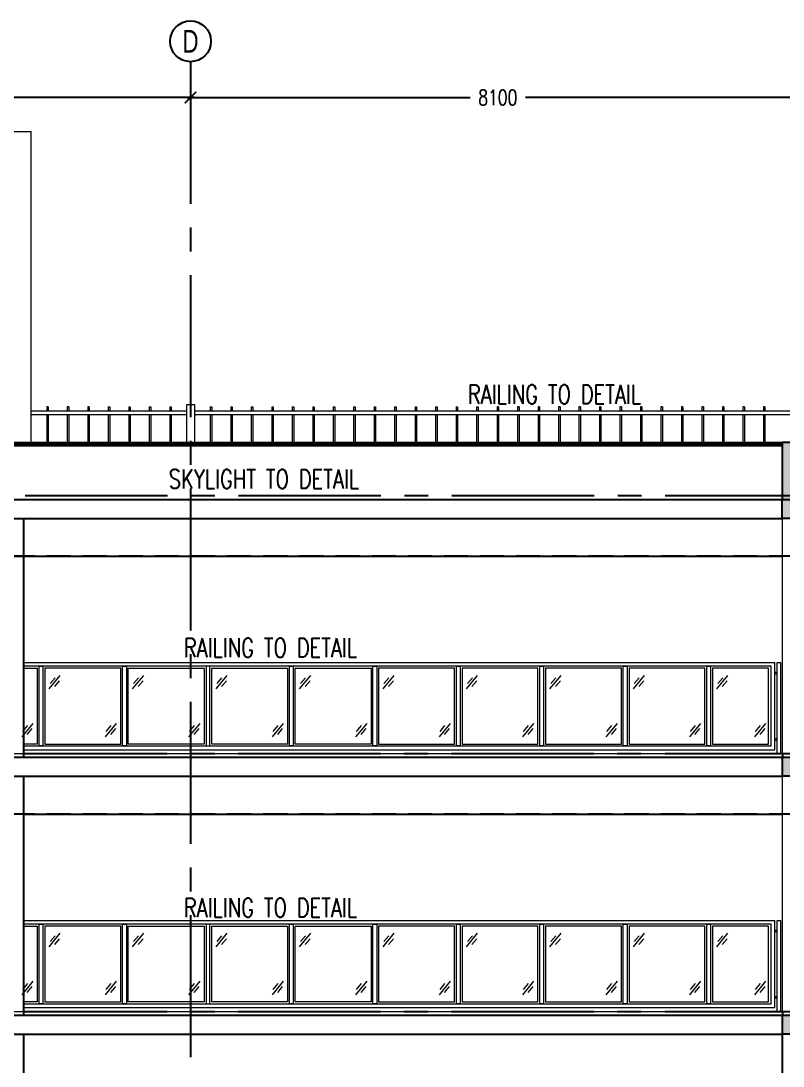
# Model space of a CAD drawing. Extents: x -3644356 to -3532817, y -18707075 to -18638610.
# Drawn here: x -3600963 to -3590917, y -18687354 to -18673575 of the extents above; entities that cross this region are included whole.
import ezdxf
from ezdxf.enums import TextEntityAlignment as Align

# ---------------------------------------------------------------- set-up
doc = ezdxf.new("R2010")
doc.units = 0
doc.header["$LTSCALE"] = 0.5
doc.header["$PDMODE"] = 3
for name, pattern in [('CENTER2', [1.125, 0.75, -0.125, 0.125, -0.125]), ('CONTINULUS', [0]), ('DASHED', [19.05, 12.7, -6.35])]:
    doc.linetypes.add(name, pattern=pattern)
for name, color, linetype, lineweight in [('A- GLAZING', 5, 'Continuous', 9), ('A-ELE 04', 6, 'Continuous', 9), ('A-ELE 07', 8, 'Continuous', 9), ('A-PARAPET WALL', 4, 'Continuous', 25), ('A-RAILING', 3, 'Continuous', 9)]:
    doc.layers.add(name, color=color, linetype=linetype, lineweight=lineweight)
for name, color, linetype in [('A-BEAM AND SLAB', 7, 'Continuous'), ('A-BEAM HATCH', 252, 'Continuous'), ('A-DIMS', 1, 'Continuous'), ('A-ELE 02', 4, 'Continuous'), ('A-GRIDTXT', 1, 'Continuous'), ('A-PODIUM LYT ARCH', 85, 'Continuous'), ('A-SETBACK', 2, 'DASHED'), ('A-SLABS', 1, 'Continuous'), ('A-TXTROOM', 3, 'Continuous'), ('S-GRID', 252, 'CENTER2')]:
    doc.layers.add(name, color=color, linetype=linetype)
doc.styles.add('ARIAL-GRID', font='arial.ttf', dxfattribs={"width": 0.7, "height": 15})
doc.styles.add('ROMANS', font='romans.shx', dxfattribs={"width": 0.75})
doc.dimstyles.new('DIMM-100', dxfattribs={"dimscale": 100, "dimtxt": 2, "dimasz": 1.5, "dimexe": 1, "dimexo": 0, "dimgap": 1, "dimtad": 0, "dimdec": 0, "dimzin": 0, "dimdsep": 46, "dimtxsty": 'ROMANS', "dimblk": 'ARCHTICK', "dimcen": 1.5, "dimdle": 0.5, "dimclrd": 8, "dimclre": 8, "dimclrt": 4, "dimazin": 0, "dimtfac": 1, "dimtdec": 0, "dimtix": 1, "dimtofl": 0, "dimtmove": 2, "dimatfit": 3, "dimldrblk": 'DOT', "dimfxl": 0, "dimtolj": 1, "dimtzin": 0, "dimarcsym": 0})

# ---------------------------------------------------------------- blocks, each defined once
blk = doc.blocks.new('GRNO')
at = {"layer": 'A-GRIDTXT', "color": 8}
blk.add_circle((0, 0), 450, dxfattribs=at)
at = {"layer": 'A-GRIDTXT', "style": 'ARIAL-GRID', "width": 0.7}
blk.add_attdef('01', text='', height=350, dxfattribs=at).set_placement((0, 0), align=Align.MIDDLE_CENTER)
blk = doc.blocks.new('_ArchTick')
at = {"color": 0, "linetype": 'ByBlock', "const_width": 0.15}
blk.add_lwpolyline([(-0.5, -0.5), (0.5, 0.5)], dxfattribs=at)
blk = doc.blocks.new('*D126')
at = {"layer": 'A-BEAM AND SLAB', "color": 8, "lineweight": -2, "transparency": 16777216}
for p, q in [((-3606827, -18674399), (-3606827, -18674685)), ((-3598727, -18674353), (-3598727, -18674685))]:
    blk.add_line(p, q, dxfattribs=at)
at = {"layer": 'A-BEAM AND SLAB', "color": 8, "linetype": 'CONTINULUS', "lineweight": -2, "transparency": 16777216}
for p, q in [((-3606877, -18674585), (-3603141, -18674585)), ((-3598677, -18674585), (-3602413, -18674585))]:
    blk.add_line(p, q, dxfattribs=at)
at = {"layer": 'Defpoints', "color": 0, "transparency": 16777216}
for p in [(-3606827, -18674399), (-3598727, -18674353), (-3598727, -18674585)]:
    blk.add_point(p, dxfattribs=at)
at = {"layer": 'A-BEAM AND SLAB', "color": 8, "lineweight": -2, "transparency": 16777216, "xscale": 150, "yscale": 150, "zscale": 150, "rotation": 180}
blk.add_blockref('_ArchTick', (-3606827, -18674585), dxfattribs=at)
at = {"layer": 'A-BEAM AND SLAB', "color": 8, "lineweight": -2, "transparency": 16777216, "xscale": 150, "yscale": 150, "zscale": 150}
blk.add_blockref('_ArchTick', (-3598727, -18674585), dxfattribs=at)
at = {"layer": 'A-BEAM AND SLAB', "color": 4, "transparency": 16777216, "insert": (-3602777, -18674585), "char_height": 200, "attachment_point": 5, "style": 'ROMANS'}
blk.add_mtext('\\A1;8100', dxfattribs=at)
blk = doc.blocks.new('_Dot')
at = {"color": 0, "linetype": 'ByBlock', "lineweight": -2}
blk.add_line((-0.5, 0), (-1, 0), dxfattribs=at)
at = {"color": 0, "linetype": 'ByBlock', "const_width": 0.5}
blk.add_lwpolyline([(-0.25, 0, 1), (0.25, 0, 1)], format="xyb", close=True, dxfattribs=at)
blk = doc.blocks.new('*D127')
at = {"layer": 'A-BEAM AND SLAB', "color": 8, "lineweight": -2, "transparency": 16777216}
for p, q in [((-3598727, -18674399), (-3598727, -18674685)), ((-3590627, -18674353), (-3590627, -18674685))]:
    blk.add_line(p, q, dxfattribs=at)
at = {"layer": 'A-BEAM AND SLAB', "color": 8, "linetype": 'CONTINULUS', "lineweight": -2, "transparency": 16777216}
for p, q in [((-3598777, -18674585), (-3595041, -18674585)), ((-3590577, -18674585), (-3594313, -18674585))]:
    blk.add_line(p, q, dxfattribs=at)
at = {"layer": 'Defpoints', "color": 0, "transparency": 16777216}
for p in [(-3598727, -18674399), (-3590627, -18674353), (-3590627, -18674585)]:
    blk.add_point(p, dxfattribs=at)
at = {"layer": 'A-BEAM AND SLAB', "color": 8, "lineweight": -2, "transparency": 16777216, "xscale": 150, "yscale": 150, "zscale": 150, "rotation": 180}
blk.add_blockref('_ArchTick', (-3598727, -18674585), dxfattribs=at)
at = {"layer": 'A-BEAM AND SLAB', "color": 8, "lineweight": -2, "transparency": 16777216, "xscale": 150, "yscale": 150, "zscale": 150}
blk.add_blockref('_ArchTick', (-3590627, -18674585), dxfattribs=at)
at = {"layer": 'A-BEAM AND SLAB', "color": 4, "transparency": 16777216, "insert": (-3594677, -18674585), "char_height": 200, "attachment_point": 5, "style": 'ROMANS'}
blk.add_mtext('\\A1;8100', dxfattribs=at)

msp = doc.modelspace()

# ---------------------------------------------------------------- hatches: boundary and pattern name
at = {"layer": 'A-BEAM HATCH'}
h = msp.add_hatch(color=256, dxfattribs=at)
h.dxf.hatch_style = 1
h.paths.add_polyline_path([(-3590727.1, -18679133.7), (-3590927.1, -18679133.7), (-3590927.1, -18679883.7), (-3590727.1, -18679883.7)])
h = msp.add_hatch(color=256, dxfattribs=at)
h.dxf.hatch_style = 1
h.paths.add_polyline_path([(-3623677.1, -18679883.7), (-3623877.1, -18679883.7), (-3623877.1, -18680133.7), (-3623677.1, -18680133.7)], flags=17)
h.paths.add_polyline_path([(-3608527.1, -18680133.7), (-3608727.1, -18680133.7), (-3608727.1, -18679883.7), (-3614627.1, -18679883.7), (-3614627.1, -18680133.7), (-3614827.1, -18680133.7), (-3614827.1, -18679883.7), (-3623677.1, -18679883.7), (-3623677.1, -18680133.7), (-3623877.1, -18680133.7), (-3623877.1, -18680633.7), (-3623677.1, -18680633.7), (-3623677.1, -18680133.7), (-3614827.1, -18680133.7), (-3614627.1, -18680133.7), (-3608727.1, -18680133.7)])
h.paths.add_polyline_path([(-3614627.1, -18679883.7), (-3614827.1, -18679883.7), (-3614827.1, -18680133.7), (-3614627.1, -18680133.7)], flags=17)
h.paths.add_polyline_path([(-3603112.1, -18679883.7), (-3608727.1, -18679883.7), (-3608727.1, -18680133.7), (-3603112.1, -18680133.7)])
h.paths.add_polyline_path([(-3603312.1, -18680133.7), (-3603512.1, -18680133.7), (-3603512.1, -18680633.7), (-3603312.1, -18680633.7)])
h.paths.add_polyline_path([(-3590526.2, -18680385.3), (-3590726.2, -18680385.3), (-3590726.2, -18680633.7), (-3590526.2, -18680633.7)])
h.paths.add_polyline_path([(-3584327.1, -18679883.7), (-3587127.1, -18679883.7), (-3587127.1, -18680133.7), (-3584327.1, -18680133.7)])
h.paths.add_polyline_path([(-3589127.1, -18680383.7), (-3589127.1, -18680133.7), (-3587127.1, -18680133.7), (-3587127.1, -18679883.7), (-3590927.1, -18679883.7), (-3590927.1, -18680133.7), (-3590726.2, -18680133.7), (-3590726.2, -18680383.7)])
h.paths.add_polyline_path([(-3586127.1, -18680133.7), (-3586127.1, -18680383.7), (-3584327.1, -18680383.7), (-3584327.1, -18680133.7)])
h = msp.add_hatch(color=256, dxfattribs=at)
h.dxf.hatch_style = 1
h.paths.add_polyline_path([(-3623677.1, -18683283.8), (-3623877.1, -18683283.8), (-3623877.1, -18683533.8), (-3623677.1, -18683533.8)], flags=17)
h.paths.add_polyline_path([(-3608527.1, -18683533.8), (-3608727.1, -18683533.8), (-3608727.1, -18683283.8), (-3614627.1, -18683283.8), (-3614627.1, -18683533.8), (-3614827.1, -18683533.8), (-3614827.1, -18683283.8), (-3623677.1, -18683283.8), (-3623677.1, -18683533.8), (-3623877.1, -18683533.8), (-3623877.1, -18684033.8), (-3623677.1, -18684033.8), (-3623677.1, -18683533.8), (-3614827.1, -18683533.8), (-3614627.1, -18683533.8), (-3608727.1, -18683533.8)])
h.paths.add_polyline_path([(-3614627.1, -18683283.8), (-3614827.1, -18683283.8), (-3614827.1, -18683533.8), (-3614627.1, -18683533.8)], flags=17)
h.paths.add_polyline_path([(-3603112.1, -18683283.8), (-3608727.1, -18683283.8), (-3608727.1, -18683533.8), (-3603112.1, -18683533.8)])
h.paths.add_polyline_path([(-3603312.1, -18683533.8), (-3603512.1, -18683533.8), (-3603512.1, -18684033.8), (-3603312.1, -18684033.8)])
h.paths.add_polyline_path([(-3590526.2, -18683785.4), (-3590726.2, -18683785.4), (-3590726.2, -18684033.8), (-3590526.2, -18684033.8)])
h.paths.add_polyline_path([(-3584327.1, -18683283.8), (-3587127.1, -18683283.8), (-3587127.1, -18683533.8), (-3584327.1, -18683533.8)])
h.paths.add_polyline_path([(-3589127.1, -18683783.8), (-3589127.1, -18683533.8), (-3587127.1, -18683533.8), (-3587127.1, -18683283.8), (-3590926.7, -18683283.8), (-3590926.7, -18683533.8), (-3590726.2, -18683533.8), (-3590726.2, -18683783.8)])
h.paths.add_polyline_path([(-3586127.1, -18683533.8), (-3586127.1, -18683783.8), (-3584327.1, -18683783.8), (-3584327.1, -18683533.8)])
h = msp.add_hatch(color=256, dxfattribs=at)
h.dxf.hatch_style = 1
h.paths.add_polyline_path([(-3623677.1, -18686683.8), (-3623877.1, -18686683.8), (-3623877.1, -18686933.8), (-3623677.1, -18686933.8)], flags=17)
h.paths.add_polyline_path([(-3608527.1, -18686933.8), (-3608727.1, -18686933.8), (-3608727.1, -18686683.8), (-3614627.1, -18686683.8), (-3614627.1, -18686933.8), (-3614827.1, -18686933.8), (-3614827.1, -18686683.8), (-3623677.1, -18686683.8), (-3623677.1, -18686933.8), (-3623877.1, -18686933.8), (-3623877.1, -18687433.8), (-3623677.1, -18687433.8), (-3623677.1, -18686933.8), (-3614827.1, -18686933.8), (-3614627.1, -18686933.8), (-3608727.1, -18686933.8), (-3608727.1, -18687283.8), (-3608527.1, -18687283.8)])
h.paths.add_polyline_path([(-3614627.1, -18686683.8), (-3614827.1, -18686683.8), (-3614827.1, -18686933.8), (-3614627.1, -18686933.8)], flags=17)
h.paths.add_polyline_path([(-3603112.1, -18686683.8), (-3608727.1, -18686683.8), (-3608727.1, -18686933.8), (-3603112.1, -18686933.8)])
h.paths.add_polyline_path([(-3603312.1, -18686933.8), (-3603512.1, -18686933.8), (-3603512.1, -18687433.8), (-3603312.1, -18687433.8)])
h.paths.add_polyline_path([(-3590526.2, -18687185.4), (-3590726.2, -18687185.4), (-3590726.2, -18687433.8), (-3590526.2, -18687433.8)])
h.paths.add_polyline_path([(-3584327.1, -18686683.8), (-3587127.1, -18686683.8), (-3587127.1, -18686933.8), (-3584327.1, -18686933.8)])
h.paths.add_polyline_path([(-3589127.1, -18687183.8), (-3589127.1, -18686933.8), (-3587127.1, -18686933.8), (-3587127.1, -18686683.8), (-3590926.7, -18686683.8), (-3590926.7, -18686933.8), (-3590726.2, -18686933.8), (-3590726.2, -18687183.8)])
h.paths.add_polyline_path([(-3586927.1, -18686933.8), (-3586927.1, -18687283.8), (-3584327.1, -18687283.8), (-3584327.1, -18686933.8)])

# ---------------------------------------------------------------- linework, layer by layer
at = {"layer": 'A- GLAZING'}
msp.add_line((-3603112.1, -18679153.7), (-3590927.1, -18679153.7), dxfattribs=at)
for points in [[(-3590926.7, -18683233.8), (-3590926.7, -18680133.8)], [(-3590926.7, -18686633.8), (-3590926.7, -18683533.8)]]:
    msp.add_lwpolyline(points, dxfattribs=at)
at = {"layer": 'A-BEAM AND SLAB'}
for points in [[(-3590727.1, -18679883.7), (-3590727.1, -18679133.7), (-3590927.1, -18679133.7), (-3590927.1, -18679883.7)], [(-3590726.2, -18680133.7), (-3590927.1, -18680133.7), (-3590927.1, -18679883.7), (-3584327.1, -18679883.7), (-3584327.1, -18680633.7), (-3584527.1, -18680633.7), (-3584527.1, -18680383.7)], [(-3590726.2, -18683533.8), (-3590926.7, -18683533.8), (-3590926.7, -18683283.8), (-3584327.1, -18683283.8), (-3584327.1, -18684033.8), (-3584527.1, -18684033.8), (-3584527.1, -18683783.8)], [(-3590726.2, -18686933.8), (-3590926.7, -18686933.8), (-3590926.7, -18686683.8), (-3584327.1, -18686683.8), (-3584327.1, -18687283.8), (-3584527.1, -18687283.8), (-3584527.1, -18687283.8)]]:
    msp.add_lwpolyline(points, dxfattribs=at)
at = {"layer": 'A-DIMS'}
for p, q in [((-3603112.1, -18679883.7), (-3590927.1, -18679883.7)), ((-3603112.1, -18680133.7), (-3590927.1, -18680133.7)), ((-3603312.1, -18680633.7), (-3590926.7, -18680633.7)), ((-3603112.1, -18683283.8), (-3590926.7, -18683283.8)), ((-3603112.1, -18683533.8), (-3590926.7, -18683533.8)), ((-3600927.1, -18684033.8), (-3590926.7, -18684033.8)), ((-3603112.1, -18686683.8), (-3590926.7, -18686683.8)), ((-3603112.1, -18686933.8), (-3590926.7, -18686933.8))]:
    msp.add_line(p, q, dxfattribs=at)
at = {"layer": 'A-ELE 02'}
for points in [[(-3600927.1, -18680133.8), (-3600927.1, -18683283.8)], [(-3600927.1, -18683533.8), (-3600927.1, -18686683.8)], [(-3590926.7, -18690433.8), (-3590926.7, -18686683.8)], [(-3600927.1, -18686933.8), (-3600927.1, -18690483.8)]]:
    msp.add_lwpolyline(points, dxfattribs=at)
at = {"layer": 'A-ELE 04'}
for p in [(-3604326.8, -18675033.7), (-3600827.1, -18679133.7)]:
    msp.add_line(p, (-3600827.1, -18675033.7), dxfattribs=at)
at = {"layer": 'A-ELE 07'}
for p, q in [((-3600590.3, -18682381.5), (-3600443.6, -18682204)), ((-3600578.2, -18682312.6), (-3600512.6, -18682235)), ((-3599490.3, -18682381.5), (-3599343.6, -18682204)), ((-3599478.2, -18682312.6), (-3599412.6, -18682235)), ((-3598390.3, -18682381.5), (-3598243.6, -18682204)), ((-3598378.2, -18682312.6), (-3598312.6, -18682235)), ((-3597290.3, -18682381.5), (-3597143.6, -18682204)), ((-3597278.2, -18682312.6), (-3597212.6, -18682235)), ((-3596190.3, -18682381.5), (-3596043.6, -18682204)), ((-3596178.2, -18682312.6), (-3596112.6, -18682235)), ((-3595090.3, -18682381.5), (-3594943.6, -18682204)), ((-3595078.2, -18682312.6), (-3595012.6, -18682235)), ((-3593990.3, -18682381.5), (-3593843.6, -18682204)), ((-3593978.2, -18682312.6), (-3593912.6, -18682235)), ((-3592890.3, -18682381.5), (-3592743.6, -18682204)), ((-3592878.2, -18682312.6), (-3592812.6, -18682235)), ((-3591790.3, -18682381.5), (-3591643.6, -18682204)), ((-3591778.2, -18682312.6), (-3591712.6, -18682235)), ((-3600517.8, -18682352.2), (-3600452.3, -18682274.6)), ((-3599417.8, -18682352.2), (-3599352.3, -18682274.6)), ((-3598317.8, -18682352.2), (-3598252.3, -18682274.6)), ((-3597217.8, -18682352.2), (-3597152.3, -18682274.6)), ((-3596117.8, -18682352.2), (-3596052.3, -18682274.6)), ((-3595017.8, -18682352.2), (-3594952.3, -18682274.6)), ((-3593917.8, -18682352.2), (-3593852.3, -18682274.6)), ((-3592817.8, -18682352.2), (-3592752.3, -18682274.6)), ((-3591717.8, -18682352.2), (-3591652.3, -18682274.6)), ((-3600805.3, -18682836.1), (-3600951.9, -18683013.6)), ((-3600877.8, -18682865.4), (-3600943.3, -18682943)), ((-3600817.4, -18682905), (-3600882.9, -18682982.6)), ((-3599705.3, -18682836.1), (-3599851.9, -18683013.6)), ((-3599777.8, -18682865.4), (-3599843.3, -18682943)), ((-3599717.4, -18682905), (-3599782.9, -18682982.6)), ((-3598605.3, -18682836.1), (-3598751.9, -18683013.6)), ((-3598677.8, -18682865.4), (-3598743.3, -18682943)), ((-3598617.4, -18682905), (-3598682.9, -18682982.6)), ((-3597505.3, -18682836.1), (-3597651.9, -18683013.6)), ((-3597577.8, -18682865.4), (-3597643.3, -18682943)), ((-3597517.4, -18682905), (-3597582.9, -18682982.6)), ((-3596405.3, -18682836.1), (-3596551.9, -18683013.6)), ((-3596477.8, -18682865.4), (-3596543.3, -18682943)), ((-3596417.4, -18682905), (-3596482.9, -18682982.6)), ((-3595305.3, -18682836.1), (-3595451.9, -18683013.6)), ((-3595377.8, -18682865.4), (-3595443.3, -18682943)), ((-3595317.4, -18682905), (-3595382.9, -18682982.6)), ((-3594205.3, -18682836.1), (-3594351.9, -18683013.6)), ((-3594277.8, -18682865.4), (-3594343.3, -18682943)), ((-3594217.4, -18682905), (-3594282.9, -18682982.6)), ((-3593105.3, -18682836.1), (-3593251.9, -18683013.6)), ((-3593177.8, -18682865.4), (-3593243.3, -18682943)), ((-3593117.4, -18682905), (-3593182.9, -18682982.6)), ((-3592005.3, -18682836.1), (-3592151.9, -18683013.6)), ((-3592077.8, -18682865.4), (-3592143.3, -18682943)), ((-3592017.4, -18682905), (-3592082.9, -18682982.6)), ((-3591147.1, -18682836.1), (-3591293.8, -18683013.6)), ((-3591219.6, -18682865.4), (-3591285.1, -18682943)), ((-3591159.2, -18682905), (-3591224.8, -18682982.6)), ((-3603112.1, -18683233.8), (-3590926.7, -18683233.8)), ((-3600590.3, -18685781.5), (-3600443.6, -18685604)), ((-3600578.2, -18685712.6), (-3600512.6, -18685635)), ((-3600517.8, -18685752.2), (-3600452.3, -18685674.6)), ((-3599490.3, -18685781.5), (-3599343.6, -18685604)), ((-3599478.2, -18685712.6), (-3599412.6, -18685635)), ((-3599417.8, -18685752.2), (-3599352.3, -18685674.6)), ((-3598390.3, -18685781.5), (-3598243.6, -18685604)), ((-3598378.2, -18685712.6), (-3598312.6, -18685635)), ((-3598317.8, -18685752.2), (-3598252.3, -18685674.6)), ((-3597290.3, -18685781.5), (-3597143.6, -18685604)), ((-3597278.2, -18685712.6), (-3597212.6, -18685635)), ((-3597217.8, -18685752.2), (-3597152.3, -18685674.6)), ((-3596190.3, -18685781.5), (-3596043.6, -18685604)), ((-3596178.2, -18685712.6), (-3596112.6, -18685635)), ((-3596117.8, -18685752.2), (-3596052.3, -18685674.6)), ((-3595090.3, -18685781.5), (-3594943.6, -18685604)), ((-3595078.2, -18685712.6), (-3595012.6, -18685635)), ((-3595017.8, -18685752.2), (-3594952.3, -18685674.6)), ((-3593990.3, -18685781.5), (-3593843.6, -18685604)), ((-3593978.2, -18685712.6), (-3593912.6, -18685635)), ((-3593917.8, -18685752.2), (-3593852.3, -18685674.6)), ((-3592890.3, -18685781.5), (-3592743.6, -18685604)), ((-3592878.2, -18685712.6), (-3592812.6, -18685635)), ((-3592817.8, -18685752.2), (-3592752.3, -18685674.6)), ((-3591790.3, -18685781.5), (-3591643.6, -18685604)), ((-3591778.2, -18685712.6), (-3591712.6, -18685635)), ((-3591717.8, -18685752.2), (-3591652.3, -18685674.6)), ((-3600805.3, -18686236.1), (-3600951.9, -18686413.6)), ((-3599705.3, -18686236.1), (-3599851.9, -18686413.6)), ((-3598605.3, -18686236.1), (-3598751.9, -18686413.6)), ((-3597505.3, -18686236.1), (-3597651.9, -18686413.6)), ((-3596405.3, -18686236.1), (-3596551.9, -18686413.6)), ((-3595305.3, -18686236.1), (-3595451.9, -18686413.6)), ((-3594205.3, -18686236.1), (-3594351.9, -18686413.6)), ((-3593105.3, -18686236.1), (-3593251.9, -18686413.6)), ((-3592005.3, -18686236.1), (-3592151.9, -18686413.6)), ((-3591147.1, -18686236.1), (-3591293.8, -18686413.6)), ((-3600877.8, -18686265.4), (-3600943.3, -18686343)), ((-3600817.4, -18686305), (-3600882.9, -18686382.6)), ((-3599777.8, -18686265.4), (-3599843.3, -18686343)), ((-3599717.4, -18686305), (-3599782.9, -18686382.6)), ((-3598677.8, -18686265.4), (-3598743.3, -18686343)), ((-3598617.4, -18686305), (-3598682.9, -18686382.6)), ((-3597577.8, -18686265.4), (-3597643.3, -18686343)), ((-3597517.4, -18686305), (-3597582.9, -18686382.6)), ((-3596477.8, -18686265.4), (-3596543.3, -18686343)), ((-3596417.4, -18686305), (-3596482.9, -18686382.6)), ((-3595377.8, -18686265.4), (-3595443.3, -18686343)), ((-3595317.4, -18686305), (-3595382.9, -18686382.6)), ((-3594277.8, -18686265.4), (-3594343.3, -18686343)), ((-3594217.4, -18686305), (-3594282.9, -18686382.6)), ((-3593177.8, -18686265.4), (-3593243.3, -18686343)), ((-3593117.4, -18686305), (-3593182.9, -18686382.6)), ((-3592077.8, -18686265.4), (-3592143.3, -18686343)), ((-3592017.4, -18686305), (-3592082.9, -18686382.6)), ((-3591219.6, -18686265.4), (-3591285.1, -18686343)), ((-3591159.2, -18686305), (-3591224.8, -18686382.6)), ((-3603112.1, -18686633.8), (-3590926.7, -18686633.8))]:
    msp.add_line(p, q, dxfattribs=at)
for points in [[(-3600927.1, -18682108.8), (-3600747.8, -18682108.8), (-3600747.8, -18683108.8), (-3600927.1, -18683108.8)], [(-3600927.1, -18685508.8), (-3600747.8, -18685508.8), (-3600747.8, -18686508.8), (-3600927.1, -18686508.8)]]:
    msp.add_lwpolyline(points, dxfattribs=at)
for points in [[(-3600647.8, -18683108.8), (-3599647.8, -18683108.8), (-3599647.8, -18682108.8), (-3600647.8, -18682108.8)], [(-3598547.8, -18683108.8), (-3599547.8, -18683108.8), (-3599547.8, -18682108.8), (-3598547.8, -18682108.8)], [(-3597447.8, -18683108.8), (-3598447.8, -18683108.8), (-3598447.8, -18682108.8), (-3597447.8, -18682108.8)], [(-3596347.8, -18683108.8), (-3597347.8, -18683108.8), (-3597347.8, -18682108.8), (-3596347.8, -18682108.8)], [(-3596247.8, -18683108.8), (-3595247.8, -18683108.8), (-3595247.8, -18682108.8), (-3596247.8, -18682108.8)], [(-3595147.8, -18683108.8), (-3594147.8, -18683108.8), (-3594147.8, -18682108.8), (-3595147.8, -18682108.8)], [(-3594047.8, -18683108.8), (-3593047.8, -18683108.8), (-3593047.8, -18682108.8), (-3594047.8, -18682108.8)], [(-3592947.8, -18683108.8), (-3591947.8, -18683108.8), (-3591947.8, -18682108.8), (-3592947.8, -18682108.8)], [(-3591847.8, -18683108.8), (-3591107, -18683108.8), (-3591107, -18682108.8), (-3591847.8, -18682108.8)], [(-3600647.8, -18686508.8), (-3599647.8, -18686508.8), (-3599647.8, -18685508.8), (-3600647.8, -18685508.8)], [(-3598547.8, -18686508.8), (-3599547.8, -18686508.8), (-3599547.8, -18685508.8), (-3598547.8, -18685508.8)], [(-3597447.8, -18686508.8), (-3598447.8, -18686508.8), (-3598447.8, -18685508.8), (-3597447.8, -18685508.8)], [(-3596347.8, -18686508.8), (-3597347.8, -18686508.8), (-3597347.8, -18685508.8), (-3596347.8, -18685508.8)], [(-3596247.8, -18686508.8), (-3595247.8, -18686508.8), (-3595247.8, -18685508.8), (-3596247.8, -18685508.8)], [(-3595147.8, -18686508.8), (-3594147.8, -18686508.8), (-3594147.8, -18685508.8), (-3595147.8, -18685508.8)], [(-3594047.8, -18686508.8), (-3593047.8, -18686508.8), (-3593047.8, -18685508.8), (-3594047.8, -18685508.8)], [(-3592947.8, -18686508.8), (-3591947.8, -18686508.8), (-3591947.8, -18685508.8), (-3592947.8, -18685508.8)], [(-3591847.8, -18686508.8), (-3591107, -18686508.8), (-3591107, -18685508.8), (-3591847.8, -18685508.8)]]:
    msp.add_lwpolyline(points, close=True, dxfattribs=at)
at = {"layer": 'A-PARAPET WALL'}
for p, q in [((-3603112.1, -18679133.7), (-3590927.1, -18679133.7)), ((-3603112.1, -18679173.7), (-3590927.1, -18679173.7))]:
    msp.add_line(p, q, dxfattribs=at)
at = {"layer": 'A-RAILING', "color": 8}
for p, q in [((-3600602.1, -18678663.8), (-3600622.1, -18678663.8)), ((-3600622.1, -18678663.8), (-3600622.1, -18678713.8)), ((-3600602.1, -18678663.8), (-3600602.1, -18678713.8)), ((-3600332.1, -18678663.8), (-3600352.1, -18678663.8)), ((-3600352.1, -18678663.8), (-3600352.1, -18678713.8)), ((-3600332.1, -18678663.8), (-3600332.1, -18678713.8)), ((-3600062.1, -18678663.8), (-3600082.1, -18678663.8)), ((-3600082.1, -18678663.8), (-3600082.1, -18678713.8)), ((-3600062.1, -18678663.8), (-3600062.1, -18678713.8)), ((-3599812.1, -18678663.8), (-3599792.1, -18678663.8)), ((-3599812.1, -18678663.8), (-3599812.1, -18678713.8)), ((-3599792.1, -18678663.8), (-3599792.1, -18678713.8)), ((-3599542.1, -18678663.8), (-3599522.1, -18678663.8)), ((-3599542.1, -18678663.8), (-3599542.1, -18678713.8)), ((-3599522.1, -18678663.8), (-3599522.1, -18678713.8)), ((-3599272.1, -18678663.8), (-3599252.1, -18678663.8)), ((-3599272.1, -18678663.8), (-3599272.1, -18678713.8)), ((-3599252.1, -18678663.8), (-3599252.1, -18678713.8)), ((-3599002.1, -18678663.8), (-3598982.1, -18678663.8)), ((-3599002.1, -18678663.8), (-3599002.1, -18678713.8)), ((-3598982.1, -18678663.8), (-3598982.1, -18678713.8)), ((-3598467.1, -18678663.8), (-3598447.1, -18678663.8)), ((-3598467.1, -18678663.8), (-3598467.1, -18678713.8)), ((-3598447.1, -18678663.8), (-3598447.1, -18678713.8)), ((-3598197.1, -18678663.8), (-3598177.1, -18678663.8)), ((-3598197.1, -18678663.8), (-3598197.1, -18678713.8)), ((-3598177.1, -18678663.8), (-3598177.1, -18678713.8)), ((-3597927.1, -18678663.8), (-3597907.1, -18678663.8)), ((-3597927.1, -18678663.8), (-3597927.1, -18678713.8)), ((-3597907.1, -18678663.8), (-3597907.1, -18678713.8)), ((-3597657.1, -18678663.8), (-3597637.1, -18678663.8)), ((-3597657.1, -18678663.8), (-3597657.1, -18678713.8)), ((-3597637.1, -18678663.8), (-3597637.1, -18678713.8)), ((-3597387.1, -18678663.8), (-3597367.1, -18678663.8)), ((-3597387.1, -18678663.8), (-3597387.1, -18678713.8)), ((-3597367.1, -18678663.8), (-3597367.1, -18678713.8)), ((-3597117.1, -18678663.8), (-3597097.1, -18678663.8)), ((-3597117.1, -18678663.8), (-3597117.1, -18678713.8)), ((-3597097.1, -18678663.8), (-3597097.1, -18678713.8)), ((-3596847.1, -18678663.8), (-3596827.1, -18678663.8)), ((-3596847.1, -18678663.8), (-3596847.1, -18678713.8)), ((-3596827.1, -18678663.8), (-3596827.1, -18678713.8)), ((-3596577.1, -18678663.8), (-3596557.1, -18678663.8)), ((-3596577.1, -18678663.8), (-3596577.1, -18678713.8)), ((-3596557.1, -18678663.8), (-3596557.1, -18678713.8)), ((-3596307.1, -18678663.8), (-3596287.1, -18678663.8)), ((-3596307.1, -18678663.8), (-3596307.1, -18678713.8)), ((-3596287.1, -18678663.8), (-3596287.1, -18678713.8)), ((-3596037.1, -18678663.8), (-3596017.1, -18678663.8)), ((-3596037.1, -18678663.8), (-3596037.1, -18678713.8)), ((-3596017.1, -18678663.8), (-3596017.1, -18678713.8)), ((-3595767.1, -18678663.8), (-3595747.1, -18678663.8)), ((-3595767.1, -18678663.8), (-3595767.1, -18678713.8)), ((-3595747.1, -18678663.8), (-3595747.1, -18678713.8)), ((-3595497.1, -18678663.8), (-3595477.1, -18678663.8)), ((-3595497.1, -18678663.8), (-3595497.1, -18678713.8)), ((-3595477.1, -18678663.8), (-3595477.1, -18678713.8)), ((-3595227.1, -18678663.8), (-3595207.1, -18678663.8)), ((-3595227.1, -18678663.8), (-3595227.1, -18678713.8)), ((-3595207.1, -18678663.8), (-3595207.1, -18678713.8)), ((-3594957.1, -18678663.8), (-3594937.1, -18678663.8)), ((-3594957.1, -18678663.8), (-3594957.1, -18678713.8)), ((-3594937.1, -18678663.8), (-3594937.1, -18678713.8)), ((-3594667.1, -18678663.8), (-3594687.1, -18678663.8)), ((-3594687.1, -18678663.8), (-3594687.1, -18678713.8)), ((-3594667.1, -18678663.8), (-3594667.1, -18678713.8)), ((-3594397.1, -18678663.8), (-3594417.1, -18678663.8)), ((-3594417.1, -18678663.8), (-3594417.1, -18678713.8)), ((-3594397.1, -18678663.8), (-3594397.1, -18678713.8)), ((-3594127.1, -18678663.8), (-3594147.1, -18678663.8)), ((-3594147.1, -18678663.8), (-3594147.1, -18678713.8)), ((-3594127.1, -18678663.8), (-3594127.1, -18678713.8)), ((-3593857.1, -18678663.8), (-3593877.1, -18678663.8)), ((-3593877.1, -18678663.8), (-3593877.1, -18678713.8)), ((-3593857.1, -18678663.8), (-3593857.1, -18678713.8)), ((-3593587.1, -18678663.8), (-3593607.1, -18678663.8)), ((-3593607.1, -18678663.8), (-3593607.1, -18678713.8)), ((-3593587.1, -18678663.8), (-3593587.1, -18678713.8)), ((-3593317.1, -18678663.8), (-3593337.1, -18678663.8)), ((-3593337.1, -18678663.8), (-3593337.1, -18678713.8)), ((-3593317.1, -18678663.8), (-3593317.1, -18678713.8)), ((-3593047.1, -18678663.8), (-3593067.1, -18678663.8)), ((-3593067.1, -18678663.8), (-3593067.1, -18678713.8)), ((-3593047.1, -18678663.8), (-3593047.1, -18678713.8)), ((-3592777.1, -18678663.8), (-3592797.1, -18678663.8)), ((-3592797.1, -18678663.8), (-3592797.1, -18678713.8)), ((-3592777.1, -18678663.8), (-3592777.1, -18678713.8)), ((-3592507.1, -18678663.8), (-3592527.1, -18678663.8)), ((-3592527.1, -18678663.8), (-3592527.1, -18678713.8)), ((-3592507.1, -18678663.8), (-3592507.1, -18678713.8)), ((-3592237.1, -18678663.8), (-3592257.1, -18678663.8)), ((-3592257.1, -18678663.8), (-3592257.1, -18678713.8)), ((-3592237.1, -18678663.8), (-3592237.1, -18678713.8)), ((-3591967.1, -18678663.8), (-3591987.1, -18678663.8)), ((-3591987.1, -18678663.8), (-3591987.1, -18678713.8)), ((-3591967.1, -18678663.8), (-3591967.1, -18678713.8)), ((-3591697.1, -18678663.8), (-3591717.1, -18678663.8)), ((-3591717.1, -18678663.8), (-3591717.1, -18678713.8)), ((-3591697.1, -18678663.8), (-3591697.1, -18678713.8)), ((-3591427.1, -18678663.7), (-3591447.1, -18678663.7)), ((-3591447.1, -18678663.7), (-3591447.1, -18678713.7)), ((-3591427.1, -18678663.7), (-3591427.1, -18678713.7)), ((-3591157.1, -18678663.7), (-3591177.1, -18678663.7)), ((-3591177.1, -18678663.7), (-3591177.1, -18678713.7)), ((-3591157.1, -18678663.7), (-3591157.1, -18678713.7)), ((-3600827.1, -18678713.8), (-3598777.1, -18678713.8)), ((-3600827.1, -18678763.8), (-3598777.1, -18678763.8)), ((-3600622.1, -18678763.8), (-3600622.1, -18679133.7)), ((-3600602.1, -18678763.8), (-3600602.1, -18679133.7)), ((-3600352.1, -18678763.8), (-3600352.1, -18679133.7)), ((-3600332.1, -18678763.8), (-3600332.1, -18679133.7)), ((-3600082.1, -18678763.8), (-3600082.1, -18679133.7)), ((-3600062.1, -18678763.8), (-3600062.1, -18679133.7)), ((-3599812.1, -18678763.8), (-3599812.1, -18679133.7)), ((-3599792.1, -18678763.8), (-3599792.1, -18679133.7)), ((-3599542.1, -18678763.8), (-3599542.1, -18679133.7)), ((-3599522.1, -18678763.8), (-3599522.1, -18679133.7)), ((-3599272.1, -18678763.8), (-3599272.1, -18679133.7)), ((-3599252.1, -18678763.8), (-3599252.1, -18679133.7)), ((-3599002.1, -18678763.8), (-3599002.1, -18679133.7)), ((-3598982.1, -18678763.8), (-3598982.1, -18679133.7)), ((-3598677.1, -18678713.8), (-3590677.1, -18678713.8)), ((-3598677.1, -18678763.8), (-3590677.1, -18678763.8)), ((-3598467.1, -18678763.8), (-3598467.1, -18679133.7)), ((-3598447.1, -18678763.8), (-3598447.1, -18679133.7)), ((-3598197.1, -18678763.8), (-3598197.1, -18679133.7)), ((-3598177.1, -18678763.8), (-3598177.1, -18679133.7)), ((-3597927.1, -18678763.8), (-3597927.1, -18679133.7)), ((-3597907.1, -18678763.8), (-3597907.1, -18679133.7)), ((-3597657.1, -18678763.8), (-3597657.1, -18679133.7)), ((-3597637.1, -18678763.8), (-3597637.1, -18679133.7)), ((-3597387.1, -18678763.8), (-3597387.1, -18679133.7)), ((-3597367.1, -18678763.8), (-3597367.1, -18679133.7)), ((-3597117.1, -18678763.8), (-3597117.1, -18679133.7)), ((-3597097.1, -18678763.8), (-3597097.1, -18679133.7)), ((-3596847.1, -18678763.8), (-3596847.1, -18679133.7)), ((-3596827.1, -18678763.8), (-3596827.1, -18679133.7)), ((-3596577.1, -18678763.8), (-3596577.1, -18679133.7)), ((-3596557.1, -18678763.8), (-3596557.1, -18679133.7)), ((-3596307.1, -18678763.8), (-3596307.1, -18679133.7)), ((-3596287.1, -18678763.8), (-3596287.1, -18679133.7)), ((-3596037.1, -18678763.8), (-3596037.1, -18679133.7)), ((-3596017.1, -18678763.8), (-3596017.1, -18679133.7)), ((-3595767.1, -18678763.8), (-3595767.1, -18679133.7)), ((-3595747.1, -18678763.8), (-3595747.1, -18679133.7)), ((-3595497.1, -18678763.8), (-3595497.1, -18679133.7)), ((-3595477.1, -18678763.8), (-3595477.1, -18679133.7)), ((-3595227.1, -18678763.8), (-3595227.1, -18679133.7)), ((-3595207.1, -18678763.8), (-3595207.1, -18679133.7)), ((-3594957.1, -18678763.8), (-3594957.1, -18679133.7)), ((-3594937.1, -18678763.8), (-3594937.1, -18679133.7)), ((-3594687.1, -18678763.8), (-3594687.1, -18679133.7)), ((-3594667.1, -18678763.8), (-3594667.1, -18679133.7)), ((-3594417.1, -18678763.8), (-3594417.1, -18679133.7)), ((-3594397.1, -18678763.8), (-3594397.1, -18679133.7)), ((-3594147.1, -18678763.8), (-3594147.1, -18679133.7)), ((-3594127.1, -18678763.8), (-3594127.1, -18679133.7)), ((-3593877.1, -18678763.8), (-3593877.1, -18679133.7)), ((-3593857.1, -18678763.8), (-3593857.1, -18679133.7)), ((-3593607.1, -18678763.8), (-3593607.1, -18679133.7)), ((-3593587.1, -18678763.8), (-3593587.1, -18679133.7)), ((-3593337.1, -18678763.8), (-3593337.1, -18679133.7)), ((-3593317.1, -18678763.8), (-3593317.1, -18679133.7)), ((-3593067.1, -18678763.8), (-3593067.1, -18679133.7)), ((-3593047.1, -18678763.8), (-3593047.1, -18679133.7)), ((-3592797.1, -18678763.8), (-3592797.1, -18679133.7)), ((-3592777.1, -18678763.8), (-3592777.1, -18679133.7)), ((-3592527.1, -18678763.8), (-3592527.1, -18679133.7)), ((-3592507.1, -18678763.8), (-3592507.1, -18679133.7)), ((-3592257.1, -18678763.8), (-3592257.1, -18679133.7)), ((-3592237.1, -18678763.8), (-3592237.1, -18679133.7)), ((-3591987.1, -18678763.8), (-3591987.1, -18679133.7)), ((-3591967.1, -18678763.8), (-3591967.1, -18679133.7)), ((-3591717.1, -18678763.8), (-3591717.1, -18679133.7)), ((-3591697.1, -18678763.8), (-3591697.1, -18679133.7)), ((-3591447.1, -18678763.7), (-3591447.1, -18679133.7)), ((-3591427.1, -18678763.7), (-3591427.1, -18679133.7)), ((-3591177.1, -18678763.7), (-3591177.1, -18679133.7)), ((-3591157.1, -18678763.7), (-3591157.1, -18679133.7))]:
    msp.add_line(p, q, dxfattribs=at)
at = {"layer": 'A-RAILING'}
for p, q in [((-3600927.1, -18682033.8), (-3591024.7, -18682033.8)), ((-3591074.7, -18682083.8), (-3600927.1, -18682083.8)), ((-3591074.7, -18683133.8), (-3591074.7, -18682083.8)), ((-3591024.7, -18683183.8), (-3591024.7, -18682033.8)), ((-3590994.7, -18683233.8), (-3590994.7, -18682033.8)), ((-3590994.7, -18682033.8), (-3590944.7, -18682033.8)), ((-3590944.7, -18683233.8), (-3590944.7, -18682033.8)), ((-3591024.7, -18682161.2), (-3590994.7, -18682161.2)), ((-3591024.7, -18682181.2), (-3590994.7, -18682181.2)), ((-3591024.7, -18683036.4), (-3590994.7, -18683036.4)), ((-3591024.7, -18683056.4), (-3590994.7, -18683056.4)), ((-3600927.1, -18683133.8), (-3591074.7, -18683133.8)), ((-3600927.1, -18683183.8), (-3591024.7, -18683183.8)), ((-3600927.1, -18685433.8), (-3591024.7, -18685433.8)), ((-3591074.7, -18685483.8), (-3600927.1, -18685483.8)), ((-3591074.7, -18686533.8), (-3591074.7, -18685483.8)), ((-3591024.7, -18686583.8), (-3591024.7, -18685433.8)), ((-3591024.7, -18685561.2), (-3590994.7, -18685561.2)), ((-3590994.7, -18686633.8), (-3590994.7, -18685433.8)), ((-3590994.7, -18685433.8), (-3590944.7, -18685433.8)), ((-3590944.7, -18686633.8), (-3590944.7, -18685433.8)), ((-3591024.7, -18685581.2), (-3590994.7, -18685581.2)), ((-3591024.7, -18686436.4), (-3590994.7, -18686436.4)), ((-3591024.7, -18686456.4), (-3590994.7, -18686456.4)), ((-3600927.1, -18686533.8), (-3591074.7, -18686533.8)), ((-3600927.1, -18686583.8), (-3591024.7, -18686583.8))]:
    msp.add_line(p, q, dxfattribs=at)
at = {"layer": 'A-RAILING', "color": 8}
msp.add_lwpolyline([(-3598777.1, -18679133.7), (-3598777.1, -18678633.8), (-3598677.1, -18678633.8), (-3598677.1, -18679133.7)], dxfattribs=at)
at = {"layer": 'A-RAILING'}
for points in [[(-3600722.8, -18682083.8), (-3600672.8, -18682083.8), (-3600672.8, -18683133.8), (-3600722.8, -18683133.8)], [(-3599622.8, -18682083.8), (-3599572.8, -18682083.8), (-3599572.8, -18683133.8), (-3599622.8, -18683133.8)], [(-3598472.8, -18682083.8), (-3598522.8, -18682083.8), (-3598522.8, -18683133.8), (-3598472.8, -18683133.8)], [(-3597422.8, -18682083.8), (-3597372.8, -18682083.8), (-3597372.8, -18683133.8), (-3597422.8, -18683133.8)], [(-3596322.8, -18682083.8), (-3596272.8, -18682083.8), (-3596272.8, -18683133.8), (-3596322.8, -18683133.8)], [(-3595222.8, -18682083.8), (-3595172.8, -18682083.8), (-3595172.8, -18683133.8), (-3595222.8, -18683133.8)], [(-3594122.8, -18682083.8), (-3594072.8, -18682083.8), (-3594072.8, -18683133.8), (-3594122.8, -18683133.8)], [(-3593022.8, -18682083.8), (-3592972.8, -18682083.8), (-3592972.8, -18683133.8), (-3593022.8, -18683133.8)], [(-3591922.8, -18682083.8), (-3591872.8, -18682083.8), (-3591872.8, -18683133.8), (-3591922.8, -18683133.8)], [(-3600722.8, -18685483.8), (-3600672.8, -18685483.8), (-3600672.8, -18686533.8), (-3600722.8, -18686533.8)], [(-3599622.8, -18685483.8), (-3599572.8, -18685483.8), (-3599572.8, -18686533.8), (-3599622.8, -18686533.8)], [(-3598472.8, -18685483.8), (-3598522.8, -18685483.8), (-3598522.8, -18686533.8), (-3598472.8, -18686533.8)], [(-3597422.8, -18685483.8), (-3597372.8, -18685483.8), (-3597372.8, -18686533.8), (-3597422.8, -18686533.8)], [(-3596322.8, -18685483.8), (-3596272.8, -18685483.8), (-3596272.8, -18686533.8), (-3596322.8, -18686533.8)], [(-3595222.8, -18685483.8), (-3595172.8, -18685483.8), (-3595172.8, -18686533.8), (-3595222.8, -18686533.8)], [(-3594122.8, -18685483.8), (-3594072.8, -18685483.8), (-3594072.8, -18686533.8), (-3594122.8, -18686533.8)], [(-3593022.8, -18685483.8), (-3592972.8, -18685483.8), (-3592972.8, -18686533.8), (-3593022.8, -18686533.8)], [(-3591922.8, -18685483.8), (-3591872.8, -18685483.8), (-3591872.8, -18686533.8), (-3591922.8, -18686533.8)]]:
    msp.add_lwpolyline(points, close=True, dxfattribs=at)
at = {"layer": 'A-SETBACK', "color": 8, "lineweight": -2, "ltscale": 50}
for p, q in [((-3582687.1, -18680633.8), (-3627569.3, -18680633.8)), ((-3582687.1, -18684033.8), (-3627569.3, -18684033.8))]:
    msp.add_line(p, q, dxfattribs=at)
at = {"layer": 'A-SLABS'}
for p, q in [((-3590926.7, -18683233.8), (-3584527.1, -18683233.8)), ((-3590926.7, -18683233.8), (-3590926.7, -18683283.8)), ((-3590926.7, -18686633.8), (-3584527.1, -18686633.8)), ((-3590926.7, -18686633.8), (-3590926.7, -18686683.8))]:
    msp.add_line(p, q, dxfattribs=at)
at = {"layer": 'S-GRID', "ltscale": 5000}
for p, q in [((-3598727.1, -18674113.1), (-3598727.1, -18700742)), ((-3637469.7, -18679833.7), (-3576280.1, -18679833.7)), ((-3637473.2, -18683233.8), (-3576280.1, -18683233.8)), ((-3637473.2, -18686633.8), (-3576280.1, -18686633.8))]:
    msp.add_line(p, q, dxfattribs=at)

# ---------------------------------------------------------------- block references
at = {"layer": 'A-PODIUM LYT ARCH'}
ref = msp.add_blockref('GRNO', (-3598727.1, -18673844), dxfattribs=dict(at, xscale=0.5979073243647235, yscale=0.5979073243647235, zscale=0.5979073243647235))
ref.add_attrib('01', 'D', dxfattribs={"layer": 'A-GRIDTXT', "height": 299, "style": 'ARIAL-GRID', "width": 0.7}).set_placement((-3598727.1, -18673844), align=Align.MIDDLE_CENTER)

# ---------------------------------------------------------------- texts
at = {"layer": 'A-TXTROOM', "char_height": 250.282, "width": 3684.893, "attachment_point": 1, "style": 'ROMANS'}
for s, insert in [('\\pi550.81;RAILING TO DETAIL', (-3595623.3, -18678373, 0)), ('SKYLIGHT TO DETAIL', (-3599014.7, -18679489.9)), ('\\pi550.81;RAILING TO DETAIL', (-3599366.8, -18681714, 0)), ('\\pi550.81;RAILING TO DETAIL', (-3599366.8, -18685140.9, 0))]:
    msp.add_mtext(s, dxfattribs=dict(at, insert=insert))

# ---------------------------------------------------------------- dimensions: what is measured, and where the dimension line sits
at = {"layer": 'A-BEAM AND SLAB'}
for base, p1, p2, picture, middle in [((-3598727.1, -18674585.3), (-3606827.1, -18674399.2), (-3598727.1, -18674352.8), '*D126', (-3602777.1, -18674585.3)), ((-3590627.1, -18674585.3), (-3598727.1, -18674399.2), (-3590627.1, -18674352.8), '*D127', (-3594677.1, -18674585.3))]:
    dim = msp.add_linear_dim(base=base, p1=p1, p2=p2, dimstyle='DIMM-100', dxfattribs=at)
    dim.commit()
    dim.dimension.update_dxf_attribs({"geometry": picture, "text_midpoint": middle})

doc.saveas('drawing.dxf')
